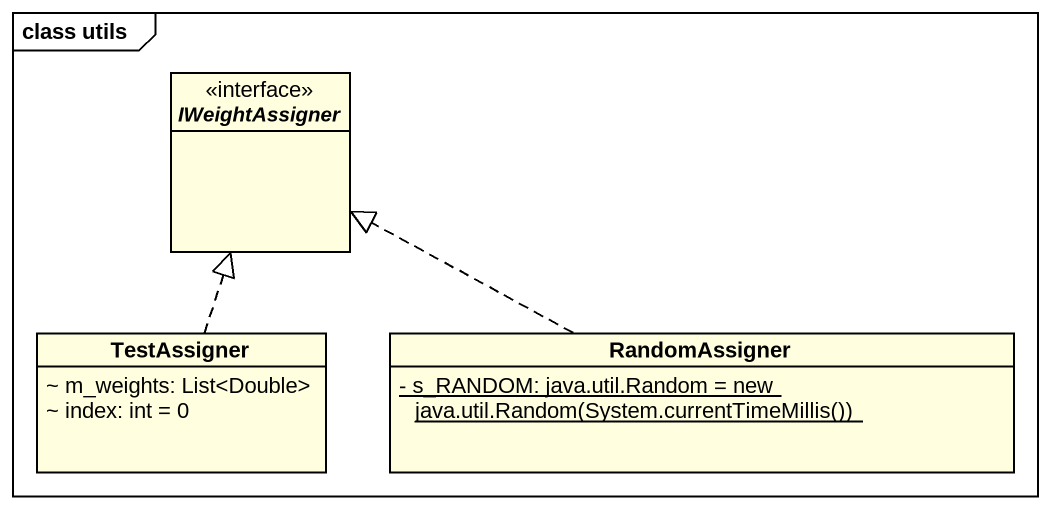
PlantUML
@startuml
mainframe class utils
hide circle
hide empty members
skinparam classAttributeIconSize 0
interface IWeightAssigner #FFFFE0
class TestAssigner #FFFFE0 {
  ~ m_weights: List<Double>
  ~ index: int = 0
}
class RandomAssigner #FFFFE0 {
  {static} {field} - s_RANDOM: java.util.Random = new java.util.Random(System.currentTimeMillis())
}
TestAssigner .up.|> IWeightAssigner
RandomAssigner .left.|> IWeightAssigner
@enduml
